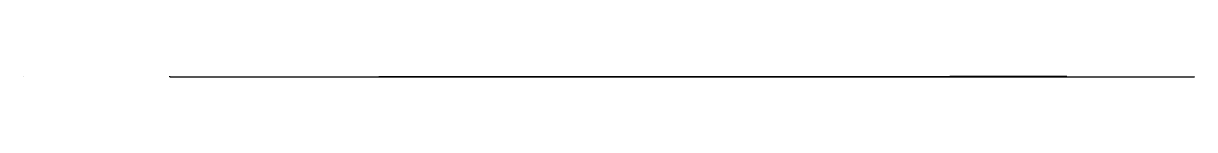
# Model space of a CAD drawing. Header units: metres. Extents: x -1 to 72750024, y 3999 to 4800.
# Drawn here: x 7550003 to 7950024, y 4599 to 4760 of the extents above; entities that cross this region are included whole.
import ezdxf

# ---------------------------------------------------------------- set-up
doc = ezdxf.new("R2010")
doc.units = ezdxf.units.M

msp = doc.modelspace()

# ---------------------------------------------------------------- linework, layer by layer
at = {"color": 7}
for p, q in [((7550003.013, 4760), (7550024.105, 4760)), ((7550003.013, 4760), (7550003.013, 4741.921)), ((7550024.105, 4741.921), (7550003.013, 4741.921)), ((7550006.026, 4753.974), (7550021.092, 4753.974)), ((7550024.105, 4760), (7550024.105, 4741.921)), ((7600000, 4760), (7599998.795, 4760)), ((7600000, 4728), (7599998.795, 4728)), ((7600000, 4696), (7599998.795, 4696)), ((7600000, 4664), (7599998.795, 4664)), ((7600000, 4632), (7599998.795, 4632)), ((7600000, 4600), (7599998.795, 4600)), ((7600000, 4753.6), (7599999.247, 4753.6)), ((7600000, 4747.2), (7599999.247, 4747.2)), ((7600000, 4740.8), (7599999.247, 4740.8)), ((7600000, 4734.4), (7599999.247, 4734.4)), ((7600000, 4721.6), (7599999.247, 4721.6)), ((7600000, 4715.2), (7599999.247, 4715.2)), ((7600000, 4708.8), (7599999.247, 4708.8)), ((7600000, 4702.4), (7599999.247, 4702.4)), ((7600000, 4689.6), (7599999.247, 4689.6)), ((7600000, 4683.2), (7599999.247, 4683.2)), ((7600000, 4676.8), (7599999.247, 4676.8)), ((7600000, 4670.4), (7599999.247, 4670.4)), ((7600000, 4657.6), (7599999.247, 4657.6)), ((7600000, 4651.2), (7599999.247, 4651.2)), ((7600000, 4644.8), (7599999.247, 4644.8)), ((7600000, 4638.4), (7599999.247, 4638.4)), ((7600000, 4625.6), (7599999.247, 4625.6)), ((7600000, 4619.2), (7599999.247, 4619.2)), ((7600000, 4612.8), (7599999.247, 4612.8)), ((7600000, 4606.4), (7599999.247, 4606.4)), ((7600000, 4600), (7600000, 4760)), ((7600000, 4600), (7950000, 4600)), ((7600000, 4600), (7600000, 4598.795)), ((7610000.001, 4600), (7610000.001, 4599.247)), ((7620000.002, 4600), (7620000.002, 4599.247)), ((7630000.003, 4600), (7630000.003, 4599.247)), ((7640000.003, 4600), (7640000.003, 4599.247)), ((7650000.001, 4600), (7650000.001, 4598.795)), ((7659999.998, 4600), (7659999.998, 4599.247)), ((7669999.996, 4600), (7669999.996, 4599.247)), ((7679999.993, 4600), (7679999.993, 4599.247)), ((7689999.991, 4600), (7689999.991, 4599.247)), ((7700000.002, 4600), (7700000.002, 4598.795)), ((7710000.006, 4600), (7710000.006, 4599.247)), ((7720000.01, 4600), (7720000.01, 4599.247)), ((7730000.015, 4600), (7730000.015, 4599.247)), ((7740000.019, 4600), (7740000.019, 4599.247)), ((7749999.996, 4600), (7749999.996, 4598.795)), ((7760000, 4600), (7760000, 4599.247)), ((7770000.005, 4600), (7770000.005, 4599.247)), ((7780000.009, 4600), (7780000.009, 4599.247)), ((7790000.013, 4600), (7790000.013, 4599.247)), ((7800000.004, 4600), (7800000.004, 4598.795)), ((7810000.008, 4600), (7810000.008, 4599.247)), ((7820000.012, 4600), (7820000.012, 4599.247)), ((7830000.003, 4600), (7830000.003, 4599.247)), ((7839999.994, 4600), (7839999.994, 4599.247)), ((7850000.012, 4600), (7850000.012, 4598.795)), ((7860000.002, 4600), (7860000.002, 4599.247)), ((7869999.993, 4600), (7869999.993, 4599.247)), ((7879999.984, 4600), (7879999.984, 4599.247)), ((7889999.975, 4600), (7889999.975, 4599.247)), ((7899999.992, 4600), (7899999.992, 4598.795)), ((7909999.983, 4600), (7909999.983, 4599.247)), ((7919999.974, 4600), (7919999.974, 4599.247)), ((7929999.964, 4600), (7929999.964, 4599.247)), ((7939999.955, 4600), (7939999.955, 4599.247)), ((7950000, 4600), (7950000, 4598.795)), ((7950003.013, 4760), (7950024.105, 4760)), ((7950003.013, 4760), (7950003.013, 4741.921)), ((7950024.105, 4741.921), (7950003.013, 4741.921)), ((7950006.026, 4753.974), (7950021.092, 4753.974)), ((7950024.105, 4760), (7950024.105, 4741.921))]:
    msp.add_line(p, q, dxfattribs=at)
at = {"color": 4}
for p, q in [((7550006.026, 4749.454), (7550021.092, 4749.454)), ((7629236.98, 4600.287), (7629998.48, 4600.347)), ((7629998.48, 4600.347), (7630780.779, 4601.132)), ((7630780.779, 4601.132), (7632647.99, 4600.511)), ((7632647.99, 4600.511), (7633147.41, 4600.721)), ((7633147.41, 4600.721), (7633957.359, 4602.611)), ((7633957.359, 4602.611), (7634461.328, 4602.419)), ((7634461.328, 4602.419), (7634720.879, 4601.775)), ((7634720.879, 4601.775), (7634783.129, 4601.944)), ((7634783.129, 4601.944), (7634887.578, 4601.898)), ((7634887.578, 4601.898), (7635578.93, 4603.739)), ((7635578.93, 4603.739), (7635953.5, 4602.392)), ((7635953.5, 4602.392), (7637528.551, 4602.889)), ((7637528.551, 4602.889), (7638026.07, 4604.785)), ((7638026.07, 4604.785), (7638131.879, 4603.542)), ((7638131.879, 4603.542), (7638241.512, 4603.21)), ((7638241.512, 4603.21), (7638442.211, 4604.912)), ((7638442.211, 4604.912), (7638516.23, 4603.659)), ((7638516.23, 4603.659), (7638600.301, 4604.138)), ((7638600.301, 4604.138), (7638612.922, 4604.456)), ((7638612.922, 4604.456), (7638680.32, 4604.138)), ((7638680.32, 4604.138), (7638870.379, 4603.654)), ((7638870.379, 4603.654), (7638945.07, 4604.906)), ((7638945.07, 4604.906), (7639279.691, 4605.292)), ((7639279.691, 4605.292), (7639850.059, 4604.236)), ((7639850.059, 4604.236), (7640068.34, 4604.596)), ((7640068.34, 4604.596), (7640223.531, 4604.334)), ((7640223.531, 4604.334), (7640298.289, 4604.265)), ((7640298.289, 4604.265), (7640356.91, 4604.585)), ((7640356.91, 4604.585), (7640431.719, 4604.321)), ((7640431.719, 4604.321), (7640432.031, 4604.414)), ((7640432.031, 4604.414), (7640480.512, 4604.46)), ((7640480.512, 4604.46), (7640579.891, 4604.847)), ((7640579.891, 4604.847), (7640887.078, 4604.7)), ((7640887.078, 4604.7), (7641450.988, 4605.731)), ((7641450.988, 4605.731), (7641622.5, 4605.863)), ((7641622.5, 4605.863), (7641670.551, 4605.457)), ((7641670.551, 4605.457), (7643352.281, 4606.723)), ((7643352.281, 4606.723), (7643405.34, 4606.023)), ((7643405.34, 4606.023), (7643577.012, 4606.186)), ((7643577.012, 4606.186), (7643628.781, 4606.281)), ((7643628.781, 4606.281), (7643697.43, 4606.363)), ((7643697.43, 4606.363), (7643799.328, 4606.533)), ((7643799.328, 4606.533), (7643939.941, 4606.709)), ((7643939.941, 4606.709), (7644038.922, 4607.76)), ((7644038.922, 4607.76), (7644049.27, 4606.664)), ((7644049.27, 4606.664), (7644338.07, 4607.666)), ((7644338.07, 4607.666), (7644498.559, 4606.785)), ((7644498.559, 4606.785), (7645031.109, 4607.782)), ((7645031.109, 4607.782), (7645202.141, 4607.242)), ((7645202.141, 4607.242), (7645215.75, 4607.239)), ((7645215.75, 4607.239), (7645739.98, 4608.656)), ((7645739.98, 4608.656), (7647414.898, 4608.25)), ((7647414.898, 4608.25), (7647637.602, 4608.678)), ((7647637.602, 4608.678), (7648346.301, 4609.629)), ((7648346.301, 4609.629), (7649864.441, 4609.575)), ((7649864.441, 4609.575), (7651105.441, 4611.443)), ((7651105.441, 4611.443), (7651221.391, 4610.621)), ((7651221.391, 4610.621), (7651236.281, 4610.583)), ((7651236.281, 4610.583), (7651685.391, 4610.619)), ((7651685.391, 4610.619), (7651745.859, 4611.055)), ((7651745.859, 4611.055), (7651823.711, 4610.711)), ((7651823.711, 4610.711), (7652149.59, 4611.102)), ((7652149.59, 4611.102), (7652472.199, 4611.491)), ((7652472.199, 4611.491), (7652676.828, 4611.779)), ((7652676.828, 4611.779), (7652750.27, 4611.893)), ((7652750.27, 4611.893), (7652802.488, 4612.275)), ((7652802.488, 4612.275), (7652993.07, 4611.5)), ((7652993.07, 4611.5), (7653168.461, 4612.375)), ((7653168.461, 4612.375), (7653525.84, 4611.644)), ((7653525.84, 4611.644), (7653587.488, 4612.396)), ((7653587.488, 4612.396), (7653866.969, 4612.484)), ((7653866.969, 4612.484), (7654334.48, 4613.102)), ((7654334.48, 4613.102), (7654423.48, 4613.209)), ((7654423.48, 4613.209), (7654614.129, 4613.343)), ((7654614.129, 4613.343), (7654616.191, 4613.194)), ((7654616.191, 4613.194), (7654708.559, 4612.95)), ((7654708.559, 4612.95), (7654716.531, 4613.384)), ((7654716.531, 4613.384), (7654761.238, 4612.502)), ((7654761.238, 4612.502), (7654791.469, 4613.345)), ((7654791.469, 4613.345), (7654793.391, 4613.323)), ((7654793.391, 4613.323), (7655081.5, 4613.036)), ((7655081.5, 4613.036), (7655540.898, 4613.919)), ((7655540.898, 4613.919), (7655919.488, 4613.491)), ((7655919.488, 4613.491), (7656441.891, 4613.744)), ((7656441.891, 4613.744), (7656534.891, 4614.192)), ((7656534.891, 4614.192), (7656724.828, 4614.209)), ((7656724.828, 4614.209), (7657012.551, 4614.67)), ((7657012.551, 4614.67), (7657036.75, 4614.634)), ((7657036.75, 4614.634), (7657119.539, 4614.076)), ((7657119.539, 4614.076), (7657325.379, 4614.537)), ((7657325.379, 4614.537), (7657462.078, 4614.733)), ((7657462.078, 4614.733), (7657481.191, 4614.033)), ((7657481.191, 4614.033), (7657789.469, 4615.002)), ((7657789.469, 4615.002), (7657956.328, 4614.719)), ((7657956.328, 4614.719), (7658100.699, 4615.112)), ((7658100.699, 4615.112), (7658104.621, 4615.218)), ((7658104.621, 4615.218), (7658252.301, 4614.855)), ((7658252.301, 4614.855), (7658345.391, 4615.498)), ((7658345.391, 4615.498), (7659453.422, 4615.524)), ((7659453.422, 4615.524), (7659627.289, 4615.894)), ((7659627.289, 4615.894), (7660244.109, 4616.6)), ((7660244.109, 4616.6), (7660254.039, 4615.607)), ((7660254.039, 4615.607), (7660729.102, 4616.902)), ((7660729.102, 4616.902), (7660803.16, 4616.62)), ((7660803.16, 4616.62), (7661549.43, 4616.814)), ((7661549.43, 4616.814), (7662295.891, 4617.535)), ((7662295.891, 4617.535), (7663299, 4617.877)), ((7663299, 4617.877), (7663464.238, 4617.211)), ((7663464.238, 4617.211), (7663560.109, 4617.773)), ((7663560.109, 4617.773), (7664379.66, 4618.855)), ((7664379.66, 4618.855), (7664784.789, 4618.83)), ((7664784.789, 4618.83), (7664826.648, 4619.01)), ((7664826.648, 4619.01), (7664870.961, 4619.181)), ((7664870.961, 4619.181), (7665169.211, 4618.472)), ((7665169.211, 4618.472), (7666017.102, 4619.775)), ((7666017.102, 4619.775), (7666066.453, 4619.267)), ((7666066.453, 4619.267), (7666436.891, 4619.928)), ((7666436.891, 4619.928), (7666684.32, 4619.975)), ((7666684.32, 4619.975), (7666736.039, 4620.191)), ((7666736.039, 4620.191), (7667198.859, 4620.602)), ((7667198.859, 4620.602), (7667554.188, 4620.397)), ((7667554.188, 4620.397), (7667924.797, 4620.573)), ((7667924.797, 4620.573), (7668179.719, 4620.523)), ((7668179.719, 4620.523), (7668413.094, 4620.849)), ((7668413.094, 4620.849), (7668666.82, 4620.896)), ((7668666.82, 4620.896), (7669309.453, 4621.172)), ((7669309.453, 4621.172), (7669419.547, 4621.598)), ((7669419.547, 4621.598), (7669639.297, 4621.523)), ((7669639.297, 4621.523), (7670110.898, 4621.775)), ((7670110.898, 4621.775), (7671364.898, 4623.236)), ((7671364.898, 4623.236), (7671447.727, 4622.849)), ((7671447.727, 4622.849), (7673330.648, 4623.954)), ((7673330.648, 4623.954), (7673862.383, 4624.667)), ((7673862.383, 4624.667), (7673982.758, 4624.525)), ((7673982.758, 4624.525), (7674168.172, 4624.664)), ((7674168.172, 4624.664), (7674635.391, 4624.254)), ((7674635.391, 4624.254), (7675154.063, 4625.07)), ((7675154.063, 4625.07), (7675511.43, 4625.139)), ((7675511.43, 4625.139), (7675690.641, 4625.56)), ((7675690.641, 4625.56), (7675795.289, 4625.501)), ((7675795.289, 4625.501), (7676581.328, 4625.662)), ((7676581.328, 4625.662), (7676783.742, 4626.03)), ((7676783.742, 4626.03), (7676843.547, 4626.116)), ((7676843.547, 4626.116), (7676973.242, 4626.391)), ((7676973.242, 4626.391), (7677809.594, 4625.421)), ((7677809.594, 4625.421), (7678387.094, 4627.47)), ((7678387.094, 4627.47), (7678961.906, 4627.289)), ((7678961.906, 4627.289), (7678986.633, 4627.049)), ((7678986.633, 4627.049), (7679072.523, 4627.289)), ((7679072.523, 4627.289), (7679220.953, 4627.433)), ((7679220.953, 4627.433), (7679294.898, 4627.486)), ((7679294.898, 4627.486), (7679315.477, 4627.223)), ((7679315.477, 4627.223), (7679364.133, 4627.533)), ((7679364.133, 4627.533), (7679392.07, 4627.523)), ((7679392.07, 4627.523), (7679566.523, 4627.608)), ((7679566.523, 4627.608), (7680390.531, 4628.345)), ((7680390.531, 4628.345), (7681072.398, 4628.597)), ((7681072.398, 4628.597), (7681627.797, 4628.346)), ((7681627.797, 4628.346), (7681759.953, 4628.299)), ((7681759.953, 4628.299), (7681783.43, 4629.279)), ((7681783.43, 4629.279), (7682014.047, 4629.245)), ((7682014.047, 4629.245), (7682880.844, 4629.352)), ((7682880.844, 4629.352), (7683055.469, 4629.616)), ((7683055.469, 4629.616), (7683190.383, 4629.735)), ((7683190.383, 4629.735), (7683291.672, 4630.187)), ((7683291.672, 4630.187), (7683529.477, 4630.05)), ((7683529.477, 4630.05), (7684027.508, 4630.561)), ((7684027.508, 4630.561), (7684180.547, 4630.314)), ((7684180.547, 4630.314), (7684305.219, 4630.226)), ((7684305.219, 4630.226), (7684367.961, 4630.408)), ((7684367.961, 4630.408), (7684473.289, 4630.264)), ((7684473.289, 4630.264), (7684561.852, 4630.897)), ((7684561.852, 4630.897), (7684576.18, 4630.701)), ((7684576.18, 4630.701), (7685278.563, 4631.187)), ((7685278.563, 4631.187), (7685652.883, 4631.294)), ((7685652.883, 4631.294), (7685921.992, 4631.578)), ((7685921.992, 4631.578), (7686008.758, 4631.626)), ((7686008.758, 4631.626), (7686074.328, 4631.573)), ((7686074.328, 4631.573), (7686118.047, 4631.535)), ((7686118.047, 4631.535), (7686197.977, 4629.802)), ((7686197.977, 4629.802), (7686378.578, 4632.094)), ((7686378.578, 4632.094), (7686648.133, 4631.915)), ((7686648.133, 4631.915), (7686972.25, 4632.419)), ((7686972.25, 4632.419), (7687022.477, 4632.084)), ((7687022.477, 4632.084), (7687262.688, 4632.649)), ((7687262.688, 4632.649), (7687517.109, 4632.284)), ((7687517.109, 4632.284), (7687731.68, 4632.39)), ((7687731.68, 4632.39), (7688390.359, 4633.044)), ((7688390.359, 4633.044), (7688490.781, 4633.538)), ((7688490.781, 4633.538), (7688575.109, 4633.263)), ((7688575.109, 4633.263), (7688633.523, 4633.504)), ((7688633.523, 4633.504), (7688927.633, 4633.164)), ((7688927.633, 4633.164), (7690928.43, 4634.433)), ((7690928.43, 4634.433), (7691178.391, 4634.432)), ((7691178.391, 4634.432), (7692044.047, 4634.806)), ((7692044.047, 4634.806), (7692215.563, 4635.148)), ((7692215.563, 4635.148), (7692326.477, 4634.786)), ((7692326.477, 4634.786), (7692369.977, 4635.414)), ((7692369.977, 4635.414), (7692597.898, 4635.029)), ((7692597.898, 4635.029), (7692820.961, 4635.414)), ((7692820.961, 4635.414), (7693154.102, 4635.465)), ((7693154.102, 4635.465), (7693348.75, 4635.189)), ((7693348.75, 4635.189), (7693582.781, 4635.828)), ((7693582.781, 4635.828), (7693674.469, 4635.966)), ((7693674.469, 4635.966), (7693910.383, 4635.776)), ((7693910.383, 4635.776), (7694117.109, 4636.234)), ((7694117.109, 4636.234), (7694389.617, 4636.275)), ((7694389.617, 4636.275), (7694653.25, 4636.585)), ((7694653.25, 4636.585), (7694805.547, 4636.738)), ((7694805.547, 4636.738), (7694918.891, 4636.596)), ((7694918.891, 4636.596), (7695045.633, 4636.976)), ((7695045.633, 4636.976), (7695278.359, 4636.985)), ((7695278.359, 4636.985), (7695292, 4636.906)), ((7695292, 4636.906), (7695295.391, 4636.529)), ((7695295.391, 4636.529), (7696334.102, 4637.404)), ((7696334.102, 4637.404), (7696566.578, 4638.121)), ((7696566.578, 4638.121), (7696793.547, 4637.916)), ((7696793.547, 4637.916), (7696977.203, 4638.052)), ((7696977.203, 4638.052), (7697162.063, 4638.282)), ((7697162.063, 4638.282), (7697376.852, 4638.406)), ((7697376.852, 4638.406), (7697452.977, 4638.3)), ((7697452.977, 4638.3), (7697481.023, 4638.167)), ((7697481.023, 4638.167), (7697507.93, 4638.065)), ((7697507.93, 4638.065), (7697648.594, 4638.481)), ((7697648.594, 4638.481), (7697843.531, 4638.485)), ((7697843.531, 4638.485), (7697844.031, 4638.579)), ((7697844.031, 4638.579), (7698208.047, 4638.725)), ((7698208.047, 4638.725), (7698266.828, 4638.481)), ((7698266.828, 4638.481), (7698568.078, 4638.845)), ((7698568.078, 4638.845), (7698994.672, 4638.747)), ((7698994.672, 4638.747), (7699361.547, 4638.996)), ((7699361.547, 4638.996), (7699531.594, 4639.276)), ((7699531.594, 4639.276), (7699872.188, 4639.814)), ((7699872.188, 4639.814), (7699913.547, 4639.572)), ((7699913.547, 4639.572), (7700233.703, 4639.559)), ((7700233.703, 4639.559), (7700435.203, 4640.635)), ((7700435.203, 4640.635), (7701097.5, 4640.362)), ((7701097.5, 4640.362), (7701561.398, 4640.084)), ((7701561.398, 4640.084), (7701674.398, 4641.186)), ((7701674.398, 4641.186), (7701923.398, 4640.905)), ((7701923.398, 4640.905), (7702362.5, 4640.935)), ((7702362.5, 4640.935), (7702538.297, 4641.047)), ((7702538.297, 4641.047), (7702895.703, 4641.586)), ((7702895.703, 4641.586), (7703093, 4641.734)), ((7703093, 4641.734), (7703117.102, 4641.092)), ((7703117.102, 4641.092), (7703250, 4641.487)), ((7703250, 4641.487), (7703577.102, 4641.791)), ((7703577.102, 4641.791), (7704209, 4641.814)), ((7704209, 4641.814), (7704978.703, 4642.107)), ((7704978.703, 4642.107), (7705129.102, 4642.701)), ((7705129.102, 4642.701), (7705248.703, 4642.443)), ((7705248.703, 4642.443), (7705643.297, 4642.579)), ((7705643.297, 4642.579), (7705726.297, 4642.838)), ((7705726.297, 4642.838), (7705751.602, 4643.189)), ((7705751.602, 4643.189), (7705788.898, 4643.198)), ((7705788.898, 4643.198), (7706023.5, 4642.504)), ((7706023.5, 4642.504), (7706330.203, 4643.615)), ((7706330.203, 4643.615), (7706440, 4643.368)), ((7706440, 4643.368), (7707348.297, 4643.796)), ((7707348.297, 4643.796), (7707639.102, 4643.614)), ((7707639.102, 4643.614), (7708067.102, 4644.248)), ((7708067.102, 4644.248), (7708239.203, 4643.995)), ((7708239.203, 4643.995), (7708310.297, 4644.734)), ((7708310.297, 4644.734), (7708373.398, 4644.424)), ((7708373.398, 4644.424), (7708381.203, 4644.464)), ((7708381.203, 4644.464), (7708468.297, 4644.856)), ((7708468.297, 4644.856), (7708503.297, 4644.38)), ((7708503.297, 4644.38), (7708551.203, 4644.461)), ((7708551.203, 4644.461), (7708564, 4644.632)), ((7708564, 4644.632), (7708682.797, 4644.153)), ((7708682.797, 4644.153), (7708938.797, 4644.982)), ((7708938.797, 4644.982), (7709140.602, 4644.786)), ((7709140.602, 4644.786), (7709291.297, 4644.735)), ((7709291.297, 4644.735), (7709305.5, 4644.812)), ((7709305.5, 4644.812), (7709329.203, 4645.093)), ((7709329.203, 4645.093), (7709418.5, 4644.521)), ((7709418.5, 4644.521), (7709455, 4645.205)), ((7709455, 4645.205), (7709473.797, 4645.326)), ((7709473.797, 4645.326), (7710005.102, 4645.618)), ((7710005.102, 4645.618), (7710063.602, 4644.671)), ((7710063.602, 4644.671), (7710280.398, 4645.71)), ((7710280.398, 4645.71), (7711474.797, 4646.287)), ((7711474.797, 4646.287), (7711660, 4646.016)), ((7711660, 4646.016), (7711742, 4647.033)), ((7711742, 4647.033), (7711868.203, 4646.425)), ((7711868.203, 4646.425), (7712514.898, 4646.063)), ((7712514.898, 4646.063), (7712592.102, 4647.264)), ((7712592.102, 4647.264), (7712948.398, 4646.279)), ((7712948.398, 4646.279), (7713512.703, 4646.703)), ((7713512.703, 4646.703), (7713736.297, 4647.057)), ((7713736.297, 4647.057), (7714081.797, 4647.18)), ((7714081.797, 4647.18), (7714291.703, 4648.547)), ((7714291.703, 4648.547), (7714383.398, 4647.922)), ((7714383.398, 4647.922), (7714756.297, 4647.825)), ((7714756.297, 4647.825), (7715330.797, 4648.205)), ((7715330.797, 4648.205), (7715870.5, 4648.706)), ((7715870.5, 4648.706), (7716108.398, 4649.243)), ((7716108.398, 4649.243), (7716313.102, 4649.696)), ((7716313.102, 4649.696), (7716692.398, 4649.843)), ((7716692.398, 4649.843), (7717007.102, 4650.852)), ((7717007.102, 4650.852), (7717954.898, 4650.635)), ((7717954.898, 4650.635), (7718878.797, 4651.039)), ((7718878.797, 4651.039), (7719658.703, 4651.778)), ((7719658.703, 4651.778), (7719895.797, 4651.618)), ((7719895.797, 4651.618), (7719924.297, 4650.49)), ((7719924.297, 4650.49), (7720472.102, 4651.724)), ((7720472.102, 4651.724), (7720748, 4652.119)), ((7720748, 4652.119), (7720793.398, 4651.972)), ((7720793.398, 4651.972), (7720858.203, 4653.291)), ((7720858.203, 4653.291), (7720871.898, 4652.084)), ((7720871.898, 4652.084), (7720888.5, 4650.814)), ((7720888.5, 4650.814), (7721008.5, 4653.456)), ((7721008.5, 4653.456), (7721032.898, 4651.403)), ((7721032.898, 4651.403), (7721135.5, 4652.816)), ((7721135.5, 4652.816), (7721152, 4652.114)), ((7721152, 4652.114), (7721155.703, 4652.933)), ((7721155.703, 4652.933), (7721371.203, 4652.835)), ((7721371.203, 4652.835), (7721466.797, 4652.728)), ((7721466.797, 4652.728), (7721582.898, 4652.418)), ((7721582.898, 4652.418), (7722060, 4652.802)), ((7722060, 4652.802), (7722236.602, 4653.63)), ((7722236.602, 4653.63), (7722296.602, 4653.173)), ((7722296.602, 4653.173), (7722397.703, 4653.302)), ((7722397.703, 4653.302), (7722727.797, 4653.715)), ((7722727.797, 4653.715), (7722993.102, 4653.473)), ((7722993.102, 4653.473), (7723103.203, 4654.365)), ((7723103.203, 4654.365), (7723239, 4654.639)), ((7723239, 4654.639), (7723508.703, 4654.101)), ((7723508.703, 4654.101), (7723705.898, 4651.479)), ((7723705.898, 4651.479), (7723721.5, 4654.547)), ((7723721.5, 4654.547), (7723940.703, 4654.01)), ((7723940.703, 4654.01), (7724214.797, 4655.477)), ((7724214.797, 4655.477), (7724266.5, 4654.773)), ((7724266.5, 4654.773), (7724597.703, 4655.341)), ((7724597.703, 4655.341), (7724875, 4655.019)), ((7724875, 4655.019), (7725343.602, 4656.385)), ((7725343.602, 4656.385), (7725344.297, 4652.212)), ((7725344.297, 4652.212), (7725472.602, 4656.127)), ((7725472.602, 4656.127), (7725667.297, 4655.948)), ((7725667.297, 4655.948), (7725761.5, 4654.534)), ((7725761.5, 4654.534), (7725875.102, 4653.784)), ((7725875.102, 4653.784), (7726376, 4657.148)), ((7726376, 4657.148), (7727185.797, 4657.309)), ((7727185.797, 4657.309), (7727321.602, 4657.121)), ((7727321.602, 4657.121), (7727375.5, 4659.102)), ((7727375.5, 4659.102), (7727392.602, 4657.949)), ((7727392.602, 4657.949), (7728584.398, 4657.039)), ((7728584.398, 4657.039), (7729307.703, 4658.689)), ((7729307.703, 4658.689), (7729599.297, 4659.588)), ((7729599.297, 4659.588), (7729862.5, 4657.902)), ((7729862.5, 4657.902), (7729979.797, 4659.391)), ((7729979.797, 4659.391), (7730121.898, 4659.082)), ((7730121.898, 4659.082), (7730122.703, 4660.531)), ((7730122.703, 4660.531), (7730157.398, 4656.772)), ((7730157.398, 4656.772), (7730247.203, 4656.471)), ((7730247.203, 4656.471), (7730273.602, 4659.018)), ((7730273.602, 4659.018), (7731082.594, 4660.179)), ((7731082.594, 4660.179), (7731510.5, 4659.364)), ((7731510.5, 4659.364), (7731640.594, 4661.461)), ((7731640.594, 4661.461), (7732218.906, 4659.097)), ((7732218.906, 4659.097), (7733322.797, 4661.405)), ((7733322.797, 4661.405), (7734410.406, 4663.965)), ((7734410.406, 4663.965), (7734684.5, 4662.681)), ((7734684.5, 4662.681), (7735032.5, 4664.522)), ((7735032.5, 4664.522), (7735531.5, 4661.291)), ((7735531.5, 4661.291), (7735970.594, 4661.822)), ((7735970.594, 4661.822), (7737653.094, 4665.729)), ((7737653.094, 4665.729), (7738049.906, 4666.032)), ((7738049.906, 4666.032), (7738930.297, 4664.424)), ((7738930.297, 4664.424), (7741116.406, 4663.326)), ((7741116.406, 4663.326), (7742603.906, 4669.812)), ((7742603.906, 4669.812), (7743345.906, 4670.496)), ((7743345.906, 4670.496), (7744047.406, 4670.402)), ((7744047.406, 4670.402), (7744584, 4665.833)), ((7744584, 4665.833), (7745013.297, 4669.693)), ((7745013.297, 4669.693), (7747310.297, 4666.535)), ((7747310.297, 4666.535), (7748576.406, 4671.6)), ((7748576.406, 4671.6), (7748858.297, 4669.418)), ((7748858.297, 4669.418), (7749152.703, 4671.827)), ((7749152.703, 4671.827), (7749345, 4672.701)), ((7749345, 4672.701), (7751299.797, 4672.219)), ((7751299.797, 4672.219), (7752340.406, 4667.728)), ((7752340.406, 4667.728), (7752501.797, 4676.353)), ((7752501.797, 4676.353), (7752769.203, 4675.972)), ((7752769.203, 4675.972), (7752930.297, 4673.279)), ((7752930.297, 4673.279), (7753302.906, 4675.968)), ((7753302.906, 4675.968), (7753718.406, 4676.933)), ((7753718.406, 4676.933), (7758151, 4674.455)), ((7758151, 4674.455), (7760119.797, 4678.593)), ((7760119.797, 4678.593), (7760320, 4678.804)), ((7760320, 4678.804), (7760623.203, 4679.048)), ((7760623.203, 4679.048), (7760873.703, 4679.449)), ((7760873.703, 4679.449), (7761506.906, 4680.462)), ((7761506.906, 4680.462), (7761866.297, 4681.255)), ((7761866.297, 4681.255), (7762304.797, 4680.652)), ((7762304.797, 4680.652), (7762964.906, 4682.587)), ((7762964.906, 4682.587), (7763074.906, 4676.978)), ((7763074.906, 4676.978), (7763097.203, 4682.342)), ((7763097.203, 4682.342), (7764072.094, 4678.688)), ((7764072.094, 4678.688), (7764367, 4680.152)), ((7764367, 4680.152), (7765229.594, 4682.407)), ((7765229.594, 4682.407), (7766777.297, 4680.484)), ((7766777.297, 4680.484), (7767495.5, 4682.728)), ((7767495.5, 4682.728), (7767701, 4684.237)), ((7767701, 4684.237), (7768796.406, 4683.912)), ((7768796.406, 4683.912), (7769375.594, 4684.46)), ((7769375.594, 4684.46), (7770080.797, 4684.997)), ((7770080.797, 4684.997), (7770969.797, 4683.048)), ((7770969.797, 4683.048), (7771064, 4687.216)), ((7771064, 4687.216), (7771661.594, 4685.408)), ((7771661.594, 4685.408), (7772343.094, 4687.151)), ((7772343.094, 4687.151), (7772629.5, 4684.449)), ((7772629.5, 4684.449), (7772667.094, 4684.524)), ((7772667.094, 4684.524), (7772905.094, 4685.55)), ((7772905.094, 4685.55), (7773309.594, 4687.863)), ((7773309.594, 4687.863), (7774642, 4685.781)), ((7774642, 4685.781), (7777214.703, 4689.809)), ((7777214.703, 4689.809), (7777996.594, 4690.142)), ((7777996.594, 4690.142), (7778320.203, 4689.389)), ((7778320.203, 4689.389), (7779221.406, 4690.575)), ((7779221.406, 4690.575), (7779559.5, 4692.05)), ((7779559.5, 4692.05), (7781149.094, 4689.977)), ((7781149.094, 4689.977), (7781187.797, 4692.484)), ((7781187.797, 4692.484), (7781231.094, 4690.723)), ((7781231.094, 4690.723), (7781323.094, 4685.229)), ((7781323.094, 4685.229), (7782318.906, 4691.817)), ((7782318.906, 4691.817), (7782505.797, 4691.744)), ((7782505.797, 4691.744), (7782818.297, 4691.655)), ((7782818.297, 4691.655), (7787092.297, 4696.305)), ((7787092.297, 4696.305), (7787271.594, 4695.768)), ((7787271.594, 4695.768), (7788397.797, 4692.006)), ((7788397.797, 4692.006), (7792312.594, 4698.033)), ((7792312.594, 4698.033), (7794358.703, 4699.028)), ((7794358.703, 4699.028), (7794720, 4699.73)), ((7794720, 4699.73), (7794807.594, 4700.451)), ((7794807.594, 4700.451), (7798700.797, 4702.141)), ((7798700.797, 4702.141), (7799581.5, 4701.939)), ((7799581.5, 4701.939), (7799654.594, 4701.658)), ((7799654.594, 4701.658), (7801187.5, 4703.236)), ((7801187.5, 4703.236), (7801508.406, 4704.005)), ((7801508.406, 4704.005), (7801990.906, 4698.48)), ((7801990.906, 4698.48), (7803336.406, 4704.555)), ((7803336.406, 4704.555), (7803406.906, 4703.077)), ((7803406.906, 4703.077), (7804486.594, 4701.12)), ((7804486.594, 4701.12), (7804489.797, 4704.969)), ((7804489.797, 4704.969), (7806713, 4704.977)), ((7806713, 4704.977), (7807051.594, 4706.545)), ((7807051.594, 4706.545), (7807351.594, 4707.055)), ((7807351.594, 4707.055), (7807736, 4705.819)), ((7807736, 4705.819), (7807886.297, 4706.528)), ((7807886.297, 4706.528), (7808823.906, 4706.482)), ((7808823.906, 4706.482), (7810740.5, 4708.513)), ((7810740.5, 4708.513), (7810741.5, 4707.72)), ((7810741.5, 4707.72), (7812021.797, 4708.444)), ((7812021.797, 4708.444), (7812121, 4705.834)), ((7812121, 4705.834), (7812425.297, 4709.627)), ((7812425.297, 4709.627), (7812435.203, 4706.715)), ((7812435.203, 4706.715), (7812503.594, 4707.966)), ((7812503.594, 4707.966), (7813192.094, 4709.022)), ((7813192.094, 4709.022), (7814364.297, 4710.309)), ((7814364.297, 4710.309), (7814951.094, 4708.96)), ((7814951.094, 4708.96), (7816758.094, 4711.793)), ((7816758.094, 4711.793), (7817049, 4711.781)), ((7817049, 4711.781), (7817123.5, 4710.242)), ((7817123.5, 4710.242), (7819334.5, 4711.002)), ((7819334.5, 4711.002), (7819707.594, 4713.192)), ((7819707.594, 4713.192), (7820297.094, 4713.59)), ((7820297.094, 4713.59), (7822467.094, 4714.649)), ((7822467.094, 4714.649), (7822625.5, 4714.505)), ((7822625.5, 4714.505), (7823413.297, 4715.316)), ((7823413.297, 4715.316), (7824207.797, 4714.688)), ((7824207.797, 4714.688), (7824343.406, 4715.67)), ((7824343.406, 4715.67), (7824541.297, 4713.758)), ((7824541.297, 4713.758), (7825522.5, 4716.116)), ((7825522.5, 4716.116), (7826632.297, 4716.994)), ((7826632.297, 4716.994), (7827731.297, 4717.344)), ((7827731.297, 4717.344), (7827959.906, 4717.222)), ((7827959.906, 4717.222), (7829519.703, 4717.967)), ((7829519.703, 4717.967), (7829916.5, 4718.957)), ((7829916.5, 4718.957), (7830381.5, 4718.321)), ((7830381.5, 4718.321), (7830487.594, 4717.021)), ((7830487.594, 4717.021), (7830681.094, 4718.327)), ((7830681.094, 4718.327), (7830726.406, 4718.667)), ((7830726.406, 4718.667), (7830849.203, 4718.668)), ((7830849.203, 4718.668), (7831341, 4719.194)), ((7831341, 4719.194), (7831882.406, 4717.63)), ((7831882.406, 4717.63), (7832241.5, 4716.789)), ((7832241.5, 4716.789), (7832863.406, 4719.441)), ((7832863.406, 4719.441), (7833076.797, 4720.336)), ((7833076.797, 4720.336), (7833535.594, 4719.099)), ((7833535.594, 4719.099), (7834867, 4721.469)), ((7834867, 4721.469), (7835531.203, 4722.159)), ((7835531.203, 4722.159), (7839413.297, 4721.259)), ((7839413.297, 4721.259), (7840590, 4725.235)), ((7840590, 4725.235), (7840821.5, 4723.76)), ((7840821.5, 4723.76), (7842847.703, 4723.7)), ((7842847.703, 4723.7), (7848600.5, 4729.698)), ((7848600.5, 4729.698), (7852005.906, 4725.133)), ((7852005.906, 4725.133), (7856602.406, 4729.723)), ((7856602.406, 4729.723), (7858673.797, 4734.902)), ((7858673.797, 4734.902), (7865453.688, 4734.055)), ((7865453.688, 4734.055), (7866444.094, 4736.554)), ((7866444.094, 4736.554), (7867521.406, 4737.137)), ((7867521.406, 4737.137), (7868954, 4737.665)), ((7868954, 4737.665), (7869299, 4737.292)), ((7869299, 4737.292), (7869776.094, 4736.986)), ((7869776.094, 4736.986), (7869819.094, 4740.252)), ((7869819.094, 4740.252), (7870086, 4737.843)), ((7870086, 4737.843), (7878658.594, 4740.727)), ((7878658.594, 4740.727), (7880987.5, 4745.526)), ((7880987.5, 4745.526), (7891052.5, 4746.125)), ((7891052.5, 4746.125), (7892621.5, 4750.436)), ((7892621.5, 4750.436), (7899862.313, 4750.587)), ((7899862.313, 4750.587), (7900893.313, 4753.584)), ((7900893.313, 4753.584), (7906143, 4755.03)), ((7906143, 4755.03), (7906179.5, 4754.023)), ((7906179.5, 4754.023), (7906358.313, 4755.038)), ((7950006.026, 4749.454), (7950021.092, 4749.454))]:
    msp.add_line(p, q, dxfattribs=at)

doc.saveas('drawing.dxf')
